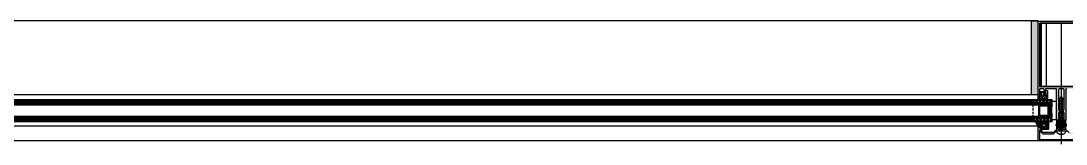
# Model space of a CAD drawing. Header units: millimetres. Extents: x 809 to 8159, y 33 to 4533.
# Drawn here: x 4092.6 to 4205.6, y 1262.1 to 1275.4 of the extents above; entities that cross this region are included whole.
import ezdxf

# ---------------------------------------------------------------- set-up
doc = ezdxf.new("R2010")
doc.units = ezdxf.units.MM
doc.linetypes.add('DASHDOT', pattern=[25.4, 12.7, -6.35, 0, -6.35])
doc.linetypes.add('HIDDEN', pattern=[0.375, 0.25, -0.125])
for name, color, linetype in [('1', 3, 'Continuous'), ('11', 11, 'Continuous'), ('3', 11, 'Continuous'), ('5', 11, 'Continuous'), ('EKSEN', 11, 'Continuous'), ('FITILLER', 240, 'Continuous'), ('GORUNUS-TARAMA', 11, 'Continuous')]:
    doc.layers.add(name, color=color, linetype=linetype)
doc.layers.add('cam', color=5, linetype='Continuous', lineweight=0)

# ---------------------------------------------------------------- blocks, each defined once
blk = doc.blocks.new('ajsdfxcvzx')
h = blk.add_hatch(color=256)
edge = h.paths.add_edge_path()
edge.add_line((36163.32, -7323.87), (36163.32, -7323.8))
edge.add_line((36163.32, -7323.8), (36163.41, -7323.8))
edge.add_line((36163.41, -7323.8), (36163.41, -7323.32))
edge.add_arc((36163.31, -7323.32), 0.1, 0, 90)
edge.add_line((36163.31, -7323.22), (36163.03, -7323.22))
edge.add_arc((36163.03, -7323.32), 0.1, 90, 180)
edge.add_line((36162.93, -7323.32), (36162.93, -7323.4))
edge.add_arc((36162.88, -7323.4), 0.05, 315, 360, ccw=False)
edge.add_line((36162.91, -7323.43), (36162.74, -7323.6))
edge.add_arc((36162.78, -7323.64), 0.05, 135, 180)
edge.add_line((36162.73, -7323.64), (36162.73, -7323.8))
edge.add_line((36162.73, -7323.8), (36162.82, -7323.8))
edge.add_line((36162.82, -7323.8), (36162.82, -7323.87))
edge.add_arc((36162.77, -7323.87), 0.05, -90, 0, ccw=False)
edge.add_line((36162.77, -7323.92), (36162.57, -7323.92))
edge.add_line((36162.57, -7323.92), (36162.57, -7323.48))
edge.add_arc((36162.62, -7323.48), 0.05, 90, 180, ccw=False)
edge.add_line((36162.62, -7323.43), (36162.68, -7323.43))
edge.add_arc((36162.68, -7323.38), 0.05, 270, 315)
edge.add_line((36162.72, -7323.41), (36162.75, -7323.38))
edge.add_arc((36162.72, -7323.35), 0.05, 315, 360)
edge.add_line((36162.77, -7323.35), (36162.77, -7323.27))
edge.add_arc((36162.72, -7323.27), 0.05, 0, 90)
edge.add_line((36162.72, -7323.22), (36162.47, -7323.22))
edge.add_line((36162.47, -7323.22), (36162.1, -7323.22))
edge.add_line((36162.1, -7323.22), (36162.07, -7323.19))
edge.add_line((36162.07, -7323.19), (36162.04, -7323.22))
edge.add_line((36162.04, -7323.22), (36161.67, -7323.22))
edge.add_arc((36161.66, -7323.31), 0.0919, 84.9295, 180.955)
edge.add_line((36161.57, -7323.31), (36161.57, -7325.59))
edge.add_arc((36161.57, -7325.61), 0.02, 90, 270)
edge.add_line((36161.57, -7325.63), (36161.57, -7325.65))
edge.add_arc((36161.57, -7325.67), 0.02, 90, 270)
edge.add_line((36161.57, -7325.69), (36161.57, -7326.62))
edge.add_line((36161.57, -7326.62), (36161.43, -7326.62))
edge.add_arc((36161.43, -7326.56), 0.06, 180, 270, ccw=False)
edge.add_line((36161.37, -7326.56), (36161.3, -7326.56))
edge.add_arc((36161.3, -7326.53), 0.03, 180, 270, ccw=False)
edge.add_line((36161.27, -7326.53), (36161.27, -7326.49))
edge.add_arc((36161.3, -7326.49), 0.03, 90, 180, ccw=False)
edge.add_line((36161.3, -7326.46), (36161.37, -7326.46))
edge.add_line((36161.37, -7326.46), (36161.37, -7325.82))
edge.add_line((36161.37, -7325.82), (36161.12, -7325.82))
edge.add_line((36161.12, -7325.82), (36161.07, -7325.77))
edge.add_line((36161.07, -7325.77), (36161.02, -7325.82))
edge.add_line((36161.02, -7325.82), (36160.77, -7325.82))
edge.add_line((36160.77, -7325.82), (36160.77, -7326.46))
edge.add_line((36160.77, -7326.46), (36160.84, -7326.46))
edge.add_arc((36160.84, -7326.49), 0.03, 0, 90, ccw=False)
edge.add_line((36160.87, -7326.49), (36160.87, -7326.53))
edge.add_arc((36160.84, -7326.53), 0.03, -90, 0, ccw=False)
edge.add_line((36160.84, -7326.56), (36160.77, -7326.56))
edge.add_arc((36160.71, -7326.56), 0.06, 270, 360, ccw=False)
edge.add_line((36160.71, -7326.62), (36160.57, -7326.62))
edge.add_line((36160.57, -7326.62), (36160.57, -7325.69))
edge.add_arc((36160.57, -7325.67), 0.02, 270, 450)
edge.add_line((36160.57, -7325.65), (36160.57, -7325.63))
edge.add_arc((36160.57, -7325.61), 0.02, 270, 450)
edge.add_line((36160.57, -7325.59), (36160.57, -7323.31))
edge.add_arc((36160.48, -7323.31), 0.0919, 359.045, 455.0705)
edge.add_line((36160.47, -7323.22), (36160.1, -7323.22))
edge.add_line((36160.1, -7323.22), (36160.07, -7323.19))
edge.add_line((36160.07, -7323.19), (36160.04, -7323.22))
edge.add_line((36160.04, -7323.22), (36159.67, -7323.22))
edge.add_line((36159.67, -7323.22), (36159.42, -7323.22))
edge.add_arc((36159.42, -7323.27), 0.05, 90, 180)
edge.add_line((36159.37, -7323.27), (36159.37, -7323.35))
edge.add_arc((36159.42, -7323.35), 0.05, 180, 225)
edge.add_line((36159.38, -7323.38), (36159.42, -7323.41))
edge.add_arc((36159.45, -7323.38), 0.05, 225, 270)
edge.add_line((36159.45, -7323.43), (36159.52, -7323.43))
edge.add_arc((36159.52, -7323.48), 0.05, 0, 90, ccw=False)
edge.add_line((36159.57, -7323.48), (36159.57, -7323.92))
edge.add_line((36159.57, -7323.92), (36159.37, -7323.92))
edge.add_arc((36159.37, -7323.87), 0.05, 180, 270, ccw=False)
edge.add_line((36159.32, -7323.87), (36159.32, -7323.8))
edge.add_line((36159.32, -7323.8), (36159.41, -7323.8))
edge.add_line((36159.41, -7323.8), (36159.41, -7323.64))
edge.add_arc((36159.36, -7323.64), 0.05, 360, 405)
edge.add_line((36159.39, -7323.6), (36159.22, -7323.43))
edge.add_arc((36159.26, -7323.4), 0.05, 180, 225, ccw=False)
edge.add_line((36159.21, -7323.4), (36159.21, -7323.32))
edge.add_arc((36159.11, -7323.32), 0.1, 0, 90)
edge.add_line((36159.11, -7323.22), (36158.83, -7323.22))
edge.add_arc((36158.83, -7323.32), 0.1, 90, 180)
edge.add_line((36158.73, -7323.32), (36158.73, -7323.8))
edge.add_line((36158.73, -7323.8), (36158.82, -7323.8))
edge.add_line((36158.82, -7323.8), (36158.82, -7323.87))
edge.add_arc((36158.77, -7323.87), 0.05, -90, 0, ccw=False)
edge.add_line((36158.77, -7323.92), (36158.57, -7323.92))
edge.add_line((36158.57, -7323.92), (36158.57, -7315.93))
edge.add_line((36158.57, -7315.93), (36163.57, -7315.93))
edge.add_line((36163.57, -7315.93), (36163.57, -7323.92))
edge.add_line((36163.57, -7323.92), (36163.37, -7323.92))
edge.add_arc((36163.37, -7323.87), 0.05, 180, 270, ccw=False)
h.paths.add_polyline_path([(36158.77, -7323.03), (36158.77, -7316.13), (36163.37, -7316.13), (36163.37, -7323.03), (36161.07, -7323.03)], flags=16)
edge = h.paths.add_edge_path(flags=16)
edge.add_arc((36161.27, -7325.43), 0.1, 270, 360)
edge.add_line((36161.37, -7325.43), (36161.37, -7323.33))
edge.add_arc((36161.27, -7323.33), 0.1, 0, 90)
edge.add_line((36161.27, -7323.23), (36160.87, -7323.23))
edge.add_arc((36160.87, -7323.33), 0.1, 90, 180)
edge.add_line((36160.77, -7323.33), (36160.77, -7325.43))
edge.add_arc((36160.87, -7325.43), 0.1, 180, 270)
edge.add_line((36160.87, -7325.53), (36161.27, -7325.53))
h = blk.add_hatch()
h.set_pattern_fill('NET', color=256, angle=90, style=0)
h.set_pattern_definition([(90, (36167.52564, -7267.74738), (-0.125, 2e-17), []), (180, (36167.52564, -7267.74738), (-3e-17, -0.125), [])])
h.paths.add_polyline_path([(36159.77, -7326.17), (36159.77, -7325.01), (36160.07, -7325.01), (36160.03, -7325.21), (36160.01, -7325.44), (36160.01, -7325.7), (36160.04, -7326.03), (36160.06, -7326.17)])
h = blk.add_hatch(color=256)
edge = h.paths.add_edge_path()
edge.add_line((36159.59, -7327.49), (36158.99, -7327.49))
edge.add_line((36158.99, -7327.49), (36158.76, -7327.21))
edge.add_line((36158.76, -7327.21), (36158.96, -7327.21))
edge.add_line((36158.96, -7327.21), (36158.96, -7327.14))
edge.add_arc((36158.91, -7327.14), 0.05, 360, 450)
edge.add_line((36158.91, -7327.09), (36158.57, -7327.09))
edge.add_line((36158.57, -7327.09), (36158.57, -7327.19))
edge.add_line((36158.57, -7327.19), (36158.87, -7327.55))
edge.add_arc((36158.83, -7327.58), 0.05, -50, 40, ccw=False)
edge.add_line((36158.87, -7327.62), (36158.78, -7327.7))
edge.add_arc((36158.81, -7327.73), 0.05, 130, 220)
edge.add_line((36158.77, -7327.77), (36159.03, -7328.07))
edge.add_arc((36159.06, -7328.04), 0.05, 220, 270)
edge.add_line((36159.06, -7328.09), (36160.24, -7328.09))
edge.add_arc((36160.24, -7328.04), 0.05, 270, 315)
edge.add_line((36160.28, -7328.07), (36160.46, -7327.9))
edge.add_line((36160.46, -7327.9), (36160.46, -7327.85))
edge.add_line((36160.46, -7327.85), (36160.5, -7327.85))
edge.add_line((36160.5, -7327.85), (36160.55, -7327.8))
edge.add_arc((36160.59, -7327.84), 0.05, 90, 135, ccw=False)
edge.add_line((36160.59, -7327.79), (36161.55, -7327.79))
edge.add_arc((36161.55, -7327.84), 0.05, 45, 90, ccw=False)
edge.add_line((36161.58, -7327.8), (36161.64, -7327.85))
edge.add_line((36161.64, -7327.85), (36161.68, -7327.85))
edge.add_line((36161.68, -7327.85), (36161.68, -7327.9))
edge.add_line((36161.68, -7327.9), (36161.86, -7328.07))
edge.add_arc((36161.89, -7328.04), 0.05, 225, 270)
edge.add_line((36161.89, -7328.09), (36163.07, -7328.09))
edge.add_arc((36163.07, -7328.04), 0.05, 270, 320)
edge.add_line((36163.11, -7328.07), (36163.37, -7327.77))
edge.add_arc((36163.33, -7327.73), 0.05, 320, 410)
edge.add_line((36163.36, -7327.7), (36163.27, -7327.62))
edge.add_arc((36163.3, -7327.58), 0.05, 140, 230, ccw=False)
edge.add_line((36163.26, -7327.55), (36163.56, -7327.19))
edge.add_line((36163.56, -7327.19), (36163.56, -7327.09))
edge.add_line((36163.56, -7327.09), (36163.23, -7327.09))
edge.add_arc((36163.23, -7327.14), 0.05, 90, 180)
edge.add_line((36163.18, -7327.14), (36163.18, -7327.21))
edge.add_line((36163.18, -7327.21), (36163.38, -7327.21))
edge.add_line((36163.38, -7327.21), (36163.15, -7327.49))
edge.add_line((36163.15, -7327.49), (36162.55, -7327.49))
edge.add_line((36162.55, -7327.49), (36162.55, -7327.21))
edge.add_line((36162.55, -7327.21), (36162.68, -7327.21))
edge.add_line((36162.68, -7327.21), (36162.68, -7327.14))
edge.add_arc((36162.63, -7327.14), 0.05, 0, 90)
edge.add_line((36162.63, -7327.09), (36162.43, -7327.09))
edge.add_line((36162.43, -7327.09), (36162.43, -7327.56))
edge.add_arc((36162.48, -7327.56), 0.05, 180, 270)
edge.add_line((36162.48, -7327.61), (36163.05, -7327.61))
edge.add_arc((36163.05, -7327.66), 0.05, 50, 90, ccw=False)
edge.add_line((36163.08, -7327.62), (36163.19, -7327.71))
edge.add_arc((36163.16, -7327.75), 0.05, -40, 50, ccw=False)
edge.add_line((36163.2, -7327.78), (36163.05, -7327.95))
edge.add_arc((36163.02, -7327.92), 0.05, 270, 320, ccw=False)
edge.add_line((36163.02, -7327.97), (36161.94, -7327.97))
edge.add_arc((36161.94, -7327.92), 0.05, 225, 270, ccw=False)
edge.add_line((36161.91, -7327.95), (36161.58, -7327.63))
edge.add_arc((36161.62, -7327.59), 0.05, 180, 225, ccw=False)
edge.add_line((36161.57, -7327.59), (36161.57, -7327.19))
edge.add_line((36161.57, -7327.19), (36161.67, -7327.19))
edge.add_line((36161.67, -7327.19), (36161.67, -7327.09))
edge.add_line((36161.67, -7327.09), (36161.37, -7327.09))
edge.add_arc((36161.37, -7327.14), 0.05, 90, 180)
edge.add_line((36161.32, -7327.14), (36161.32, -7327.21))
edge.add_line((36161.32, -7327.21), (36161.45, -7327.21))
edge.add_line((36161.45, -7327.21), (36161.45, -7327.59))
edge.add_arc((36161.4, -7327.59), 0.05, 270, 360, ccw=False)
edge.add_line((36161.4, -7327.64), (36160.74, -7327.64))
edge.add_arc((36160.74, -7327.59), 0.05, 180, 270, ccw=False)
edge.add_line((36160.69, -7327.59), (36160.69, -7327.21))
edge.add_line((36160.69, -7327.21), (36160.82, -7327.21))
edge.add_line((36160.82, -7327.21), (36160.82, -7327.14))
edge.add_arc((36160.77, -7327.14), 0.05, 0, 90)
edge.add_line((36160.77, -7327.09), (36160.47, -7327.09))
edge.add_line((36160.47, -7327.09), (36160.47, -7327.19))
edge.add_line((36160.47, -7327.19), (36160.57, -7327.19))
edge.add_line((36160.57, -7327.19), (36160.57, -7327.59))
edge.add_arc((36160.52, -7327.59), 0.05, 315, 360, ccw=False)
edge.add_line((36160.55, -7327.63), (36160.23, -7327.95))
edge.add_arc((36160.19, -7327.92), 0.05, 270, 315, ccw=False)
edge.add_line((36160.19, -7327.97), (36159.12, -7327.97))
edge.add_arc((36159.12, -7327.92), 0.05, 220, 270, ccw=False)
edge.add_line((36159.08, -7327.95), (36158.94, -7327.78))
edge.add_arc((36158.98, -7327.75), 0.05, 130, 220, ccw=False)
edge.add_line((36158.94, -7327.71), (36159.05, -7327.62))
edge.add_arc((36159.08, -7327.66), 0.05, 90, 130, ccw=False)
edge.add_line((36159.08, -7327.61), (36159.66, -7327.61))
edge.add_arc((36159.66, -7327.56), 0.05, 270, 360)
edge.add_line((36159.71, -7327.56), (36159.71, -7327.09))
edge.add_line((36159.71, -7327.09), (36159.51, -7327.09))
edge.add_arc((36159.51, -7327.14), 0.05, 90, 180)
edge.add_line((36159.46, -7327.14), (36159.46, -7327.21))
edge.add_line((36159.46, -7327.21), (36159.59, -7327.21))
edge.add_line((36159.59, -7327.21), (36159.59, -7327.49))
h = blk.add_hatch(color=256)
edge = h.paths.add_edge_path()
edge.add_arc((36158.75, -7328.68), 0.05, 180, 270)
edge.add_line((36158.75, -7328.73), (36163.39, -7328.73))
edge.add_arc((36163.39, -7328.68), 0.05, 270, 360)
edge.add_line((36163.44, -7328.68), (36163.44, -7327.73))
edge.add_line((36163.44, -7327.73), (36163.31, -7327.62))
edge.add_arc((36163.34, -7327.58), 0.05, 140, 230, ccw=False)
edge.add_line((36163.3, -7327.55), (36163.53, -7327.27))
edge.add_arc((36163.55, -7327.28), 0.02, 0, 140, ccw=False)
edge.add_line((36163.57, -7327.28), (36163.57, -7328.81))
edge.add_arc((36163.52, -7328.81), 0.05, 270, 360, ccw=False)
edge.add_line((36163.52, -7328.86), (36158.62, -7328.86))
edge.add_arc((36158.62, -7328.81), 0.05, 180, 270, ccw=False)
edge.add_line((36158.57, -7328.81), (36158.57, -7327.28))
edge.add_arc((36158.59, -7327.28), 0.02, 40, 180, ccw=False)
edge.add_line((36158.6, -7327.27), (36158.84, -7327.55))
edge.add_arc((36158.8, -7327.58), 0.05, -50, 40, ccw=False)
edge.add_line((36158.83, -7327.62), (36158.7, -7327.73))
edge.add_line((36158.7, -7327.73), (36158.7, -7328.68))
at = {"layer": 'FITILLER'}
h = blk.add_hatch(dxfattribs=at)
h.set_pattern_fill('DOTS', color=256, scale=1.2, angle=45, style=0)
h.set_pattern_definition([(135, (36300.129545, -7418.0843), (0.026516504, 0.079549513), [0, -0.075])])
h.paths.add_polyline_path([(36158.55, -7323.89), (36157.87, -7323.89), (36157.87, -7315.89), (36158.55, -7315.89)])
h = blk.add_hatch(dxfattribs=at)
h.set_pattern_fill('NET', color=256, scale=1.5, angle=135, style=0)
h.set_pattern_definition([(45, (36171.31436, -7337.52902), (0.1325825, -0.1325825), []), (315, (36171.31436, -7337.52902), (-0.1325825, -0.1325825), [])])
edge = h.paths.add_edge_path(flags=16)
edge.add_arc((36159.09, -7323.9), 0.1, 270, 360)
edge.add_line((36159.19, -7323.9), (36159.19, -7323.74))
edge.add_arc((36159.09, -7323.74), 0.1, 360, 450)
edge.add_line((36159.09, -7323.64), (36159.04, -7323.64))
edge.add_arc((36159.04, -7323.74), 0.1, 90, 180)
edge.add_line((36158.94, -7323.74), (36158.94, -7323.9))
edge.add_arc((36159.04, -7323.9), 0.1, 180, 270)
edge.add_line((36159.04, -7324), (36159.09, -7324))
edge = h.paths.add_edge_path()
edge.add_line((36159.57, -7323.91), (36159.57, -7324.43))
edge.add_arc((36159.56, -7324.43), 0.01, -135, 0, ccw=False)
edge.add_line((36159.55, -7324.44), (36159.44, -7324.33))
edge.add_arc((36159.43, -7324.33), 0.00893, 45, 135)
edge.add_line((36159.43, -7324.33), (36159.32, -7324.44))
edge.add_arc((36159.31, -7324.43), 0.00893, 225, 315, ccw=False)
edge.add_line((36159.31, -7324.44), (36159.2, -7324.33))
edge.add_arc((36159.19, -7324.33), 0.00893, 45, 135)
edge.add_line((36159.18, -7324.33), (36159.07, -7324.44))
edge.add_arc((36159.07, -7324.43), 0.00893, 225, 315, ccw=False)
edge.add_line((36159.06, -7324.44), (36158.95, -7324.33))
edge.add_arc((36158.95, -7324.33), 0.00893, 45, 135)
edge.add_line((36158.94, -7324.33), (36158.83, -7324.44))
edge.add_arc((36158.82, -7324.43), 0.00893, 225, 315, ccw=False)
edge.add_line((36158.82, -7324.44), (36158.71, -7324.33))
edge.add_arc((36158.7, -7324.33), 0.00893, 45, 135)
edge.add_line((36158.7, -7324.33), (36158.58, -7324.44))
edge.add_arc((36158.58, -7324.43), 0.01, 180, 315, ccw=False)
edge.add_line((36158.57, -7324.43), (36158.57, -7323.91))
edge.add_line((36158.57, -7323.91), (36158.79, -7323.91))
edge.add_arc((36158.79, -7323.86), 0.05, 270, 360)
edge.add_line((36158.84, -7323.86), (36158.84, -7323.74))
edge.add_line((36158.84, -7323.74), (36158.74, -7323.74))
edge.add_line((36158.74, -7323.74), (36158.74, -7323.69))
edge.add_line((36158.74, -7323.69), (36158.82, -7323.56))
edge.add_arc((36158.86, -7323.59), 0.05, 90, 150, ccw=False)
edge.add_line((36158.86, -7323.54), (36159.27, -7323.54))
edge.add_arc((36159.27, -7323.59), 0.05, 30, 90, ccw=False)
edge.add_line((36159.32, -7323.56), (36159.39, -7323.69))
edge.add_line((36159.39, -7323.69), (36159.39, -7323.74))
edge.add_line((36159.39, -7323.74), (36159.29, -7323.74))
edge.add_line((36159.29, -7323.74), (36159.29, -7323.86))
edge.add_arc((36159.34, -7323.86), 0.05, 180, 270)
edge.add_line((36159.34, -7323.91), (36159.57, -7323.91))
h = blk.add_hatch(dxfattribs=at)
h.set_pattern_fill('NET', color=256, scale=1.5, angle=135, style=0)
h.set_pattern_definition([(45, (36175.55589, -7341.505), (0.1325825, -0.1325825), []), (315, (36175.55589, -7341.505), (-0.1325825, -0.1325825), [])])
edge = h.paths.add_edge_path(flags=16)
edge.add_arc((36159.19, -7327.26), 0.1, 180, 270, ccw=False)
edge.add_line((36159.09, -7327.26), (36159.09, -7327.14))
edge.add_arc((36159.19, -7327.14), 0.1, 90, 180, ccw=False)
edge.add_line((36159.19, -7327.04), (36159.24, -7327.04))
edge.add_arc((36159.24, -7327.14), 0.1, 0, 90, ccw=False)
edge.add_line((36159.34, -7327.14), (36159.34, -7327.26))
edge.add_arc((36159.24, -7327.26), 0.1, -90, 0, ccw=False)
edge.add_line((36159.24, -7327.36), (36159.19, -7327.36))
edge = h.paths.add_edge_path()
edge.add_arc((36158.23, -7327.1), 0.2, 10, 40.2331, ccw=False)
edge.add_line((36158.42, -7327.07), (36158.45, -7327.2))
edge.add_arc((36158.5, -7327.2), 0.05, 190, 255)
edge.add_line((36158.48, -7327.24), (36158.55, -7327.26))
edge.add_line((36158.55, -7327.26), (36158.55, -7327.09))
edge.add_line((36158.55, -7327.09), (36158.94, -7327.09))
edge.add_arc((36158.94, -7327.14), 0.05, 0, 90, ccw=False)
edge.add_line((36158.99, -7327.14), (36158.99, -7327.26))
edge.add_line((36158.99, -7327.26), (36158.89, -7327.26))
edge.add_line((36158.89, -7327.26), (36158.89, -7327.31))
edge.add_line((36158.89, -7327.31), (36158.96, -7327.44))
edge.add_arc((36159, -7327.41), 0.05, 210, 270)
edge.add_line((36159, -7327.46), (36159.42, -7327.46))
edge.add_arc((36159.42, -7327.41), 0.05, 270, 330)
edge.add_line((36159.46, -7327.44), (36159.54, -7327.31))
edge.add_line((36159.54, -7327.31), (36159.54, -7327.26))
edge.add_line((36159.54, -7327.26), (36159.44, -7327.26))
edge.add_line((36159.44, -7327.26), (36159.44, -7327.14))
edge.add_arc((36159.49, -7327.14), 0.05, 90, 180, ccw=False)
edge.add_line((36159.49, -7327.09), (36159.71, -7327.09))
edge.add_line((36159.71, -7327.09), (36159.71, -7326.74))
edge.add_line((36159.71, -7326.74), (36159.56, -7326.74))
edge.add_line((36159.56, -7326.74), (36159.56, -7326.89))
edge.add_arc((36159.51, -7326.89), 0.05, 270, 360, ccw=False)
edge.add_line((36159.51, -7326.94), (36159.49, -7326.94))
edge.add_arc((36159.49, -7326.89), 0.05, 180, 270, ccw=False)
edge.add_line((36159.44, -7326.89), (36159.44, -7326.74))
edge.add_line((36159.44, -7326.74), (36159.29, -7326.74))
edge.add_line((36159.29, -7326.74), (36159.29, -7326.89))
edge.add_arc((36159.24, -7326.89), 0.05, -90, 0, ccw=False)
edge.add_line((36159.24, -7326.94), (36159.22, -7326.94))
edge.add_arc((36159.22, -7326.89), 0.05, 180, 270, ccw=False)
edge.add_line((36159.17, -7326.89), (36159.17, -7326.74))
edge.add_line((36159.17, -7326.74), (36159.02, -7326.74))
edge.add_line((36159.02, -7326.74), (36159.02, -7326.89))
edge.add_arc((36158.97, -7326.89), 0.05, -90, 0, ccw=False)
edge.add_line((36158.97, -7326.94), (36158.95, -7326.94))
edge.add_arc((36158.95, -7326.89), 0.05, 180, 270, ccw=False)
edge.add_line((36158.9, -7326.89), (36158.9, -7326.74))
edge.add_line((36158.9, -7326.74), (36158.75, -7326.74))
edge.add_line((36158.75, -7326.74), (36158.75, -7326.89))
edge.add_arc((36158.7, -7326.89), 0.05, 270, 360, ccw=False)
edge.add_line((36158.7, -7326.94), (36158.59, -7326.94))
edge.add_arc((36158.59, -7326.89), 0.05, 230, 270, ccw=False)
edge.add_line((36158.56, -7326.92), (36158.24, -7326.66))
edge.add_arc((36158.2, -7326.69), 0.05, 40.2331, 220.2331)
edge.add_line((36158.16, -7326.72), (36158.38, -7326.98))
h = blk.add_hatch(dxfattribs=at)
h.set_pattern_fill('NET', color=256, scale=1.5, angle=135, style=0)
h.set_pattern_definition([(135, (36083.03567, -7345.39916), (-0.1325825, -0.1325825), []), (225, (36083.03567, -7345.39916), (0.1325825, -0.1325825), [])])
edge = h.paths.add_edge_path(flags=16)
edge.add_arc((36161.09, -7327.09), 0.1, 0, 90, ccw=False)
edge.add_line((36161.19, -7327.09), (36161.19, -7327.25))
edge.add_arc((36161.09, -7327.25), 0.1, -90, 0, ccw=False)
edge.add_line((36161.09, -7327.35), (36161.04, -7327.35))
edge.add_arc((36161.04, -7327.25), 0.1, 180, 270, ccw=False)
edge.add_line((36160.94, -7327.25), (36160.94, -7327.09))
edge.add_arc((36161.04, -7327.09), 0.1, 90, 180, ccw=False)
edge.add_line((36161.04, -7326.99), (36161.09, -7326.99))
edge = h.paths.add_edge_path()
edge.add_line((36161.57, -7327.08), (36161.57, -7326.56))
edge.add_arc((36161.56, -7326.56), 0.01, 360, 495)
edge.add_line((36161.55, -7326.55), (36161.44, -7326.66))
edge.add_arc((36161.43, -7326.66), 0.00893, 225, 315, ccw=False)
edge.add_line((36161.43, -7326.66), (36161.32, -7326.56))
edge.add_arc((36161.31, -7326.56), 0.00893, 45, 135)
edge.add_line((36161.3, -7326.56), (36161.2, -7326.66))
edge.add_arc((36161.19, -7326.66), 0.00893, 225, 315, ccw=False)
edge.add_line((36161.18, -7326.66), (36161.07, -7326.56))
edge.add_arc((36161.07, -7326.56), 0.00893, 45, 135)
edge.add_line((36161.06, -7326.56), (36160.95, -7326.66))
edge.add_arc((36160.94, -7326.66), 0.00893, 225, 315, ccw=False)
edge.add_line((36160.94, -7326.66), (36160.83, -7326.56))
edge.add_arc((36160.82, -7326.56), 0.00893, 45, 135)
edge.add_line((36160.82, -7326.56), (36160.71, -7326.66))
edge.add_arc((36160.7, -7326.66), 0.00893, 225, 315, ccw=False)
edge.add_line((36160.69, -7326.66), (36160.58, -7326.55))
edge.add_arc((36160.58, -7326.56), 0.01, 45, 180)
edge.add_line((36160.57, -7326.56), (36160.57, -7327.08))
edge.add_line((36160.57, -7327.08), (36160.79, -7327.08))
edge.add_arc((36160.79, -7327.13), 0.05, 0, 90, ccw=False)
edge.add_line((36160.84, -7327.13), (36160.84, -7327.25))
edge.add_line((36160.84, -7327.25), (36160.74, -7327.25))
edge.add_line((36160.74, -7327.25), (36160.74, -7327.3))
edge.add_line((36160.74, -7327.3), (36160.82, -7327.43))
edge.add_arc((36160.86, -7327.4), 0.05, 210, 270)
edge.add_line((36160.86, -7327.45), (36161.27, -7327.45))
edge.add_arc((36161.27, -7327.4), 0.05, 270, 330)
edge.add_line((36161.32, -7327.43), (36161.39, -7327.3))
edge.add_line((36161.39, -7327.3), (36161.39, -7327.25))
edge.add_line((36161.39, -7327.25), (36161.29, -7327.25))
edge.add_line((36161.29, -7327.25), (36161.29, -7327.13))
edge.add_arc((36161.34, -7327.13), 0.05, 90, 180, ccw=False)
edge.add_line((36161.34, -7327.08), (36161.57, -7327.08))
at = {"linetype": 'HIDDEN'}
for p, q in [((36160.04, -7324.59), (36157.98, -7324.59)), ((36157.98, -7324.59), (36157.98, -7326.59)), ((36157.98, -7326.59), (36160.07, -7326.59))]:
    blk.add_line(p, q, dxfattribs=at)
for p, q in [((36159.77, -7326.19), (36159.77, -7325.59)), ((36160.06, -7326.59), (36160.07, -7326.59))]:
    blk.add_line(p, q)
at = {"elevation": 0}
for points in [[(36161.67, -7323.22, 0.445362), (36161.57, -7323.31), (36161.57, -7325.59, 1), (36161.57, -7325.63), (36161.57, -7325.65, 1), (36161.57, -7325.69), (36161.57, -7326.62), (36161.43, -7326.62, -0.414214), (36161.37, -7326.56), (36161.3, -7326.56, -0.414214), (36161.27, -7326.53), (36161.27, -7326.49, -0.414214), (36161.3, -7326.46), (36161.37, -7326.46), (36161.37, -7325.82), (36161.12, -7325.82), (36161.07, -7325.77), (36161.02, -7325.82), (36160.77, -7325.82), (36160.77, -7326.46), (36160.84, -7326.46, -0.414214), (36160.87, -7326.49), (36160.87, -7326.53, -0.414214), (36160.84, -7326.56), (36160.77, -7326.56, -0.414214), (36160.71, -7326.62), (36160.57, -7326.62), (36160.57, -7325.69, 1), (36160.57, -7325.65), (36160.57, -7325.63, 1), (36160.57, -7325.59), (36160.57, -7323.31, 0.445362), (36160.47, -7323.22), (36160.1, -7323.22), (36160.07, -7323.19), (36160.04, -7323.22), (36159.67, -7323.22), (36159.42, -7323.22, 0.414214), (36159.37, -7323.27), (36159.37, -7323.35, 0.198912), (36159.38, -7323.38), (36159.42, -7323.41, 0.198912), (36159.45, -7323.43), (36159.52, -7323.43, -0.414214), (36159.57, -7323.48), (36159.57, -7323.92), (36159.37, -7323.92, -0.414214), (36159.32, -7323.87), (36159.32, -7323.8), (36159.41, -7323.8), (36159.41, -7323.64, 0.198912), (36159.39, -7323.6), (36159.22, -7323.43, -0.198912), (36159.21, -7323.4), (36159.21, -7323.32, 0.414214), (36159.11, -7323.22), (36158.83, -7323.22, 0.414214), (36158.73, -7323.32), (36158.73, -7323.8), (36158.82, -7323.8), (36158.82, -7323.87, -0.414214), (36158.77, -7323.92), (36158.57, -7323.92), (36158.57, -7315.93), (36163.57, -7315.93)], [(36161.91, -7327.95), (36161.58, -7327.63, -0.198912), (36161.57, -7327.59), (36161.57, -7327.19), (36161.67, -7327.19)], [(36161.67, -7327.09), (36161.37, -7327.09, 0.414214), (36161.32, -7327.14), (36161.32, -7327.21), (36161.45, -7327.21), (36161.45, -7327.59, -0.414214), (36161.4, -7327.64), (36160.74, -7327.64, -0.414214), (36160.69, -7327.59), (36160.69, -7327.21), (36160.82, -7327.21), (36160.82, -7327.14, 0.414214), (36160.77, -7327.09), (36160.47, -7327.09), (36160.47, -7327.19), (36160.57, -7327.19), (36160.57, -7327.59, -0.198912), (36160.55, -7327.63), (36160.23, -7327.95, -0.198912), (36160.19, -7327.97), (36159.12, -7327.97, -0.221695), (36159.08, -7327.95), (36158.94, -7327.78, -0.414214), (36158.94, -7327.71), (36159.05, -7327.62, -0.176327), (36159.08, -7327.61), (36159.66, -7327.61, 0.414214), (36159.71, -7327.56), (36159.71, -7327.09), (36159.51, -7327.09, 0.414214), (36159.46, -7327.14), (36159.46, -7327.21), (36159.59, -7327.21), (36159.59, -7327.49), (36158.99, -7327.49), (36158.76, -7327.21), (36158.96, -7327.21), (36158.96, -7327.14, 0.414214), (36158.91, -7327.09), (36158.57, -7327.09), (36158.57, -7327.19), (36158.87, -7327.55, -0.414214), (36158.87, -7327.62), (36158.78, -7327.7, 0.414214), (36158.77, -7327.77), (36159.03, -7328.07, 0.221695), (36159.06, -7328.09), (36160.24, -7328.09, 0.198912), (36160.28, -7328.07), (36160.46, -7327.9), (36160.46, -7327.85), (36160.5, -7327.85), (36160.55, -7327.8, -0.198912), (36160.59, -7327.79), (36161.55, -7327.79, -0.198912), (36161.58, -7327.8), (36161.64, -7327.85)]]:
    blk.add_lwpolyline(points, format="xyb", dxfattribs=at)
for points in [[(36158.77, -7323.03), (36158.77, -7316.13), (36163.37, -7316.13), (36163.37, -7323.03), (36161.07, -7323.03)], [(36159.77, -7326.19), (36159.77, -7325.01), (36158.62, -7325.01), (36158.62, -7326.19)], [(36159.67, -7326.09), (36159.67, -7325.11), (36158.72, -7325.11), (36158.72, -7326.09)], [(36159.77, -7326.17), (36159.77, -7325.01), (36160.07, -7325.01), (36160.03, -7325.21), (36160.01, -7325.44), (36160.01, -7325.7), (36160.04, -7326.03), (36160.06, -7326.17)]]:
    blk.add_lwpolyline(points, close=True, dxfattribs=at)
for points in [[(36161.27, -7325.53, 0.414214), (36161.37, -7325.43), (36161.37, -7323.33, 0.414214), (36161.27, -7323.23), (36160.87, -7323.23, 0.414214), (36160.77, -7323.33), (36160.77, -7325.43, 0.414214), (36160.87, -7325.53)], [(36158.7, -7328.68, 0.414214), (36158.75, -7328.73), (36163.39, -7328.73, 0.414214), (36163.44, -7328.68), (36163.44, -7327.73), (36163.31, -7327.62, -0.414214), (36163.3, -7327.55), (36163.53, -7327.27, -0.700208), (36163.57, -7327.28), (36163.57, -7328.81, -0.414214), (36163.52, -7328.86), (36158.62, -7328.86, -0.414214), (36158.57, -7328.81), (36158.57, -7327.28, -0.700208), (36158.6, -7327.27), (36158.84, -7327.55, -0.414214), (36158.83, -7327.62), (36158.7, -7327.73)]]:
    blk.add_lwpolyline(points, format="xyb", close=True, dxfattribs=at)
at = {"layer": '1', "linetype": 'DASHDOT', "ltscale": 10}
for p, q in [((36160.59, -7327.95), (36160.59, -7327.8)), ((36161.54, -7327.8), (36160.59, -7327.8)), ((36161.21, -7327.44), (36160.83, -7327.3)), ((36161.31, -7327.4), (36160.83, -7327.3)), ((36160.83, -7327.5), (36160.93, -7327.47)), ((36161.21, -7327.64), (36160.83, -7327.5)), ((36161.31, -7327.6), (36160.83, -7327.5)), ((36160.93, -7327.47), (36160.93, -7327.34)), ((36160.93, -7327.47), (36161.31, -7327.6)), ((36160.93, -7327.63), (36160.93, -7327.54)), ((36160.93, -7327.8), (36160.93, -7327.54)), ((36160.93, -7327.63), (36160.93, -7327.63)), ((36160.93, -7327.63), (36160.93, -7327.63)), ((36160.93, -7327.63), (36160.93, -7327.65)), ((36160.93, -7327.63), (36160.93, -7327.65)), ((36161.31, -7327.4), (36161.21, -7327.44)), ((36161.21, -7327.57), (36161.21, -7327.44)), ((36161.31, -7327.6), (36161.21, -7327.64)), ((36161.21, -7327.8), (36161.21, -7327.64)), ((36161.21, -7327.64), (36161.21, -7327.64)), ((36161.54, -7327.95), (36161.54, -7327.8))]:
    blk.add_line(p, q, dxfattribs=at)
for centre, radius, start, end in [((36161.07, -7327.5), 0.653, 223.312, 261.5928), ((36161.07, -7328.24), 0.13, 42.6849, 137.3151), ((36161.07, -7327.5), 0.653, 278.4072, 316.688)]:
    blk.add_arc(centre, radius, start, end, dxfattribs=at)
at = {"layer": '11'}
for p, q in [((36160.83, -7324.5), (36160.93, -7324.46)), ((36161.21, -7324.64), (36160.83, -7324.5)), ((36161.31, -7324.6), (36160.83, -7324.5)), ((36160.88, -7324.23), (36160.98, -7324.2)), ((36161.29, -7324.31), (36160.88, -7324.23)), ((36161.19, -7324.34), (36160.88, -7324.23)), ((36160.95, -7324.26), (36160.93, -7324.31)), ((36160.93, -7324.46), (36160.93, -7324.32)), ((36160.93, -7324.46), (36161.31, -7324.6)), ((36160.93, -7324.46), (36161.31, -7324.6)), ((36160.93, -7324.75), (36160.93, -7324.53)), ((36161.07, -7324), (36160.98, -7324.2)), ((36160.98, -7324.2), (36161.29, -7324.31)), ((36161.07, -7324), (36161.16, -7324.26)), ((36161.29, -7324.31), (36161.19, -7324.34)), ((36161.19, -7324.34), (36161.21, -7324.41)), ((36161.21, -7324.56), (36161.21, -7324.42)), ((36160.83, -7324.78), (36160.93, -7324.75)), ((36161.21, -7324.92), (36160.83, -7324.78)), ((36161.31, -7324.88), (36160.83, -7324.78)), ((36160.83, -7325.07), (36160.93, -7325.03)), ((36161.21, -7325.21), (36160.83, -7325.07)), ((36161.31, -7325.17), (36160.83, -7325.07)), ((36160.83, -7325.36), (36160.93, -7325.32)), ((36161.21, -7325.49), (36160.83, -7325.36)), ((36161.31, -7325.46), (36160.83, -7325.36)), ((36160.83, -7325.6), (36160.93, -7325.56)), ((36161.21, -7325.73), (36160.83, -7325.6)), ((36161.31, -7325.7), (36160.83, -7325.6)), ((36160.93, -7324.75), (36161.31, -7324.88)), ((36160.93, -7324.75), (36161.31, -7324.88)), ((36160.93, -7325.03), (36160.93, -7324.82)), ((36160.93, -7325.03), (36161.31, -7325.17)), ((36160.93, -7325.03), (36161.31, -7325.17)), ((36160.93, -7325.32), (36160.93, -7325.11)), ((36160.93, -7325.32), (36161.31, -7325.46)), ((36160.93, -7325.32), (36161.31, -7325.46)), ((36160.93, -7325.56), (36160.93, -7325.39)), ((36160.93, -7325.56), (36161.31, -7325.7)), ((36160.93, -7325.56), (36161.31, -7325.7)), ((36160.93, -7325.8), (36160.93, -7325.63)), ((36161.31, -7324.6), (36161.21, -7324.64)), ((36161.21, -7324.85), (36161.21, -7324.64)), ((36161.31, -7324.88), (36161.21, -7324.92)), ((36161.21, -7325.13), (36161.21, -7324.92)), ((36161.31, -7325.17), (36161.21, -7325.21)), ((36161.21, -7325.42), (36161.21, -7325.21)), ((36161.31, -7325.46), (36161.21, -7325.49)), ((36161.21, -7325.66), (36161.21, -7325.49)), ((36160.83, -7325.83), (36160.93, -7325.8)), ((36161.21, -7325.97), (36160.83, -7325.83)), ((36161.31, -7325.93), (36160.83, -7325.83)), ((36160.83, -7326.07), (36160.93, -7326.04)), ((36161.21, -7326.21), (36160.83, -7326.07)), ((36161.31, -7326.17), (36160.83, -7326.07)), ((36160.83, -7326.3), (36160.93, -7326.27)), ((36161.21, -7326.44), (36160.83, -7326.3)), ((36161.31, -7326.4), (36160.83, -7326.3)), ((36160.83, -7326.5), (36160.93, -7326.47)), ((36161.31, -7326.6), (36160.83, -7326.5)), ((36161.21, -7326.64), (36160.83, -7326.5)), ((36160.93, -7326.67), (36160.83, -7326.7)), ((36161.21, -7326.84), (36160.83, -7326.7)), ((36160.83, -7326.7), (36161.31, -7326.8)), ((36160.93, -7325.8), (36161.31, -7325.93)), ((36160.93, -7325.8), (36161.31, -7325.93)), ((36160.93, -7326.04), (36160.93, -7325.87)), ((36160.93, -7326.04), (36161.31, -7326.17)), ((36160.93, -7326.27), (36160.93, -7326.11)), ((36160.93, -7326.27), (36161.31, -7326.4)), ((36160.93, -7326.47), (36160.93, -7326.34)), ((36160.93, -7326.47), (36161.31, -7326.6)), ((36160.93, -7326.47), (36161.31, -7326.6)), ((36160.93, -7326.67), (36160.93, -7326.54)), ((36161.31, -7326.8), (36160.93, -7326.67)), ((36160.93, -7326.87), (36160.93, -7326.74)), ((36161.31, -7325.7), (36161.21, -7325.73)), ((36161.21, -7325.9), (36161.21, -7325.73)), ((36161.31, -7325.93), (36161.21, -7325.97)), ((36161.21, -7326.14), (36161.21, -7325.97)), ((36161.31, -7326.17), (36161.21, -7326.21)), ((36161.21, -7326.37), (36161.21, -7326.21)), ((36161.31, -7326.4), (36161.21, -7326.44)), ((36161.21, -7326.57), (36161.21, -7326.44)), ((36161.31, -7326.6), (36161.21, -7326.64)), ((36161.21, -7326.77), (36161.21, -7326.64)), ((36161.31, -7326.8), (36161.21, -7326.84)), ((36160.83, -7326.9), (36160.93, -7326.87)), ((36161.21, -7327.04), (36160.83, -7326.9)), ((36161.31, -7327), (36160.83, -7326.9)), ((36160.83, -7327.1), (36160.93, -7327.07)), ((36161.21, -7327.24), (36160.83, -7327.1)), ((36161.31, -7327.2), (36160.83, -7327.1)), ((36160.83, -7327.3), (36160.93, -7327.27)), ((36160.93, -7326.87), (36161.31, -7327)), ((36160.93, -7327.07), (36160.93, -7326.94)), ((36160.93, -7327.07), (36161.31, -7327.2)), ((36160.93, -7327.27), (36160.93, -7327.14)), ((36160.93, -7327.27), (36161.31, -7327.4)), ((36161.21, -7326.97), (36161.21, -7326.84)), ((36161.31, -7327), (36161.21, -7327.04)), ((36161.21, -7327.17), (36161.21, -7327.04)), ((36161.31, -7327.2), (36161.21, -7327.24)), ((36161.21, -7327.37), (36161.21, -7327.24))]:
    blk.add_line(p, q, dxfattribs=at)
for centre, start, end in [((36160.95, -7324.32), 155.3251, 180), ((36161.19, -7324.42), 0, 19.1116)]:
    blk.add_arc(centre, 0.02, start, end, dxfattribs=at)
at = {"layer": '3'}
for p, q in [((36160.52, -7324.59), (36160.07, -7324.59)), ((36160.52, -7324.59), (36160.52, -7326.59)), ((36160.52, -7326.59), (36160.07, -7326.59))]:
    blk.add_line(p, q, dxfattribs=at)
at = {"layer": '5'}
for p, q in [((36158.57, -7315.89), (35969.01, -7315.89)), ((36079.21, -7323.89), (35987.43, -7323.89)), ((36158.57, -7323.89), (36072.97, -7323.89)), ((36079.21, -7327.27), (35971.5, -7327.27)), ((36158.57, -7327.27), (36072.97, -7327.27)), ((36079.21, -7328.86), (35971.46, -7328.86)), ((36158.57, -7328.86), (36072.97, -7328.86))]:
    blk.add_line(p, q, dxfattribs=at)
at = {"layer": 'cam'}
for p, q in [((35987.43, -7324.39), (36080.71, -7324.39)), ((35987.43, -7324.49), (36080.71, -7324.49)), ((36072.97, -7324.39), (36160.07, -7324.39)), ((36072.97, -7324.49), (36160.07, -7324.49)), ((36160.07, -7324.99), (36160.07, -7324.39)), ((35987.43, -7324.59), (36078.56, -7324.59)), ((35987.43, -7324.69), (36080.71, -7324.69)), ((35987.43, -7324.79), (36080.71, -7324.79)), ((35987.43, -7324.89), (36080.71, -7324.89)), ((35987.43, -7324.99), (36080.71, -7324.99)), ((36072.97, -7324.59), (36157.91, -7324.59)), ((36072.97, -7324.69), (36160.07, -7324.69)), ((36072.97, -7324.79), (36160.07, -7324.79)), ((36072.97, -7324.89), (36160.07, -7324.89)), ((36072.97, -7324.99), (36160.07, -7324.99)), ((35987.43, -7326.19), (36080.71, -7326.19)), ((35987.43, -7326.29), (36080.71, -7326.29)), ((35987.43, -7326.39), (36080.71, -7326.39)), ((35987.43, -7326.49), (36080.71, -7326.49)), ((35987.43, -7326.59), (36078.56, -7326.59)), ((35987.43, -7326.69), (36080.71, -7326.69)), ((35987.43, -7326.79), (36080.71, -7326.79)), ((36072.97, -7326.19), (36160.07, -7326.19)), ((36072.97, -7326.29), (36160.07, -7326.29)), ((36072.97, -7326.39), (36160.07, -7326.39)), ((36072.97, -7326.49), (36160.07, -7326.49)), ((36072.97, -7326.59), (36157.92, -7326.59)), ((36072.97, -7326.69), (36160.07, -7326.69)), ((36072.97, -7326.79), (36160.07, -7326.79)), ((36160.07, -7326.79), (36160.07, -7326.19))]:
    blk.add_line(p, q, dxfattribs=at)
at = {"layer": 'EKSEN', "linetype": 'DASHDOT', "ltscale": 5}
blk.add_line((36161.07, -7316.23), (36161.07, -7329.22), dxfattribs=at)
at = {"layer": 'FITILLER', "elevation": 0}
blk.add_lwpolyline([(36158.55, -7323.89), (36157.87, -7323.89), (36157.87, -7315.89), (36158.55, -7315.89)], close=True, dxfattribs=at)
for points in [[(36159.57, -7323.91), (36159.57, -7324.43, -0.668179), (36159.55, -7324.44), (36159.44, -7324.33, 0.414214), (36159.43, -7324.33), (36159.32, -7324.44, -0.414214), (36159.31, -7324.44), (36159.2, -7324.33, 0.414214), (36159.18, -7324.33), (36159.07, -7324.44, -0.414214), (36159.06, -7324.44), (36158.95, -7324.33, 0.414214), (36158.94, -7324.33), (36158.83, -7324.44, -0.414214), (36158.82, -7324.44), (36158.71, -7324.33, 0.414214), (36158.7, -7324.33), (36158.58, -7324.44, -0.668179), (36158.57, -7324.43), (36158.57, -7323.91), (36158.79, -7323.91, 0.414214), (36158.84, -7323.86), (36158.84, -7323.74), (36158.74, -7323.74), (36158.74, -7323.69), (36158.82, -7323.56, -0.267949), (36158.86, -7323.54), (36159.27, -7323.54, -0.267949), (36159.32, -7323.56), (36159.39, -7323.69), (36159.39, -7323.74), (36159.29, -7323.74), (36159.29, -7323.86, 0.414214), (36159.34, -7323.91)], [(36159.09, -7324, 0.414214), (36159.19, -7323.9), (36159.19, -7323.74, 0.414214), (36159.09, -7323.64), (36159.04, -7323.64, 0.414214), (36158.94, -7323.74), (36158.94, -7323.9, 0.414214), (36159.04, -7324)], [(36158.38, -7326.98, -0.132688), (36158.42, -7327.07), (36158.45, -7327.2, 0.291473), (36158.48, -7327.24), (36158.55, -7327.26), (36158.55, -7327.09), (36158.94, -7327.09, -0.414214), (36158.99, -7327.14), (36158.99, -7327.26), (36158.89, -7327.26), (36158.89, -7327.31), (36158.96, -7327.44, 0.267949), (36159, -7327.46), (36159.42, -7327.46, 0.267949), (36159.46, -7327.44), (36159.54, -7327.31), (36159.54, -7327.26), (36159.44, -7327.26), (36159.44, -7327.14, -0.414214), (36159.49, -7327.09), (36159.71, -7327.09), (36159.71, -7326.74), (36159.56, -7326.74), (36159.56, -7326.89, -0.414214), (36159.51, -7326.94), (36159.49, -7326.94, -0.414214), (36159.44, -7326.89), (36159.44, -7326.74), (36159.29, -7326.74), (36159.29, -7326.89, -0.414214), (36159.24, -7326.94), (36159.22, -7326.94, -0.414214), (36159.17, -7326.89), (36159.17, -7326.74), (36159.02, -7326.74), (36159.02, -7326.89, -0.414214), (36158.97, -7326.94), (36158.95, -7326.94, -0.414214), (36158.9, -7326.89), (36158.9, -7326.74), (36158.75, -7326.74), (36158.75, -7326.89, -0.414214), (36158.7, -7326.94), (36158.59, -7326.94, -0.176327), (36158.56, -7326.92), (36158.24, -7326.66, 1), (36158.16, -7326.72)], [(36161.57, -7327.08), (36161.57, -7326.56, 0.668179), (36161.55, -7326.55), (36161.44, -7326.66, -0.414214), (36161.43, -7326.66), (36161.32, -7326.56, 0.414214), (36161.3, -7326.56), (36161.2, -7326.66, -0.414214), (36161.18, -7326.66), (36161.07, -7326.56, 0.414214), (36161.06, -7326.56), (36160.95, -7326.66, -0.414214), (36160.94, -7326.66), (36160.83, -7326.56, 0.414214), (36160.82, -7326.56), (36160.71, -7326.66, -0.414214), (36160.69, -7326.66), (36160.58, -7326.55, 0.668179), (36160.57, -7326.56), (36160.57, -7327.08), (36160.79, -7327.08, -0.414214), (36160.84, -7327.13), (36160.84, -7327.25), (36160.74, -7327.25), (36160.74, -7327.3), (36160.82, -7327.43, 0.267949), (36160.86, -7327.45), (36161.27, -7327.45, 0.267949), (36161.32, -7327.43), (36161.39, -7327.3), (36161.39, -7327.25), (36161.29, -7327.25), (36161.29, -7327.13, -0.414214), (36161.34, -7327.08)], [(36159.19, -7327.36, -0.414214), (36159.09, -7327.26), (36159.09, -7327.14, -0.414214), (36159.19, -7327.04), (36159.24, -7327.04, -0.414214), (36159.34, -7327.14), (36159.34, -7327.26, -0.414214), (36159.24, -7327.36)], [(36161.09, -7326.99, -0.414214), (36161.19, -7327.09), (36161.19, -7327.25, -0.414214), (36161.09, -7327.35), (36161.04, -7327.35, -0.414214), (36160.94, -7327.25), (36160.94, -7327.09, -0.414214), (36161.04, -7326.99)]]:
    blk.add_lwpolyline(points, format="xyb", close=True, dxfattribs=at)
at = {"layer": 'GORUNUS-TARAMA'}
for p, q in [((36158.78, -7322.97), (36158.78, -7316.13)), ((36163.35, -7316.13), (36158.78, -7316.13)), ((36158.93, -7322.97), (36158.93, -7316.13)), ((36159.48, -7322.97), (36159.48, -7316.13)), ((36163.35, -7322.97), (36158.78, -7322.97))]:
    blk.add_line(p, q, dxfattribs=at)

msp = doc.modelspace()

# ---------------------------------------------------------------- block references
at = {"layer": 'GORUNUS-TARAMA'}
msp.add_blockref('ajsdfxcvzx', (-31955.96, 8591.27), dxfattribs=at)

doc.saveas('drawing.dxf')
